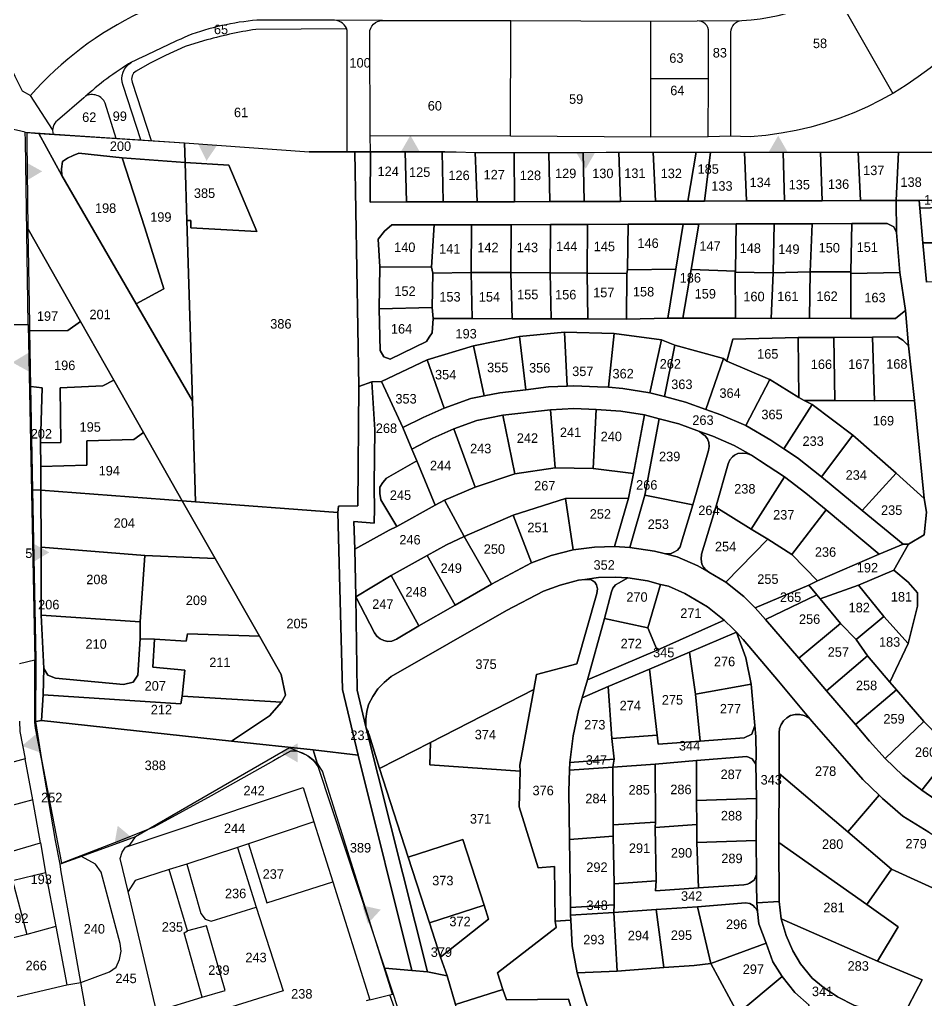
# Model space of a CAD drawing. Extents: x -493 to 187849, y -1657 to 664362.
# Drawn here: x 187047 to 187523, y 663011 to 663526 of the extents above; entities that cross this region are included whole.
import ezdxf

# ---------------------------------------------------------------- set-up
doc = ezdxf.new("R2010")
doc.units = 0
doc.header["$MEASUREMENT"] = 0
doc.layers.get('0').update_dxf_attribs({"linetype": 'CONTINUOUS'})
for name, color, linetype in [('0DXF_GUSH', 3, 'CONTINUOUS'), ('0G_GV_LIN', 10, 'CONTINUOUS'), ('1DXF_GUSH', 3, 'CONTINUOUS'), ('BOUNDARY', 1, 'CONTINUOUS'), ('GUSHIM', 10, 'CONTINUOUS'), ('HELKA', 3, 'CONTINUOUS')]:
    doc.layers.add(name, color=color, linetype=linetype)
doc.styles.get("Standard").update_dxf_attribs({"font": 'dimheb.shx'})

# ---------------------------------------------------------------- blocks, each defined once
blk = doc.blocks.new('TVC_FENCE')
blk.add_solid([(-0.5, 0), (0.5, 0), (0, 0.866)])

msp = doc.modelspace()

# ---------------------------------------------------------------- linework, layer by layer
at = {"layer": '0DXF_GUSH'}
for points in [[(187051.52, 663366.06), (187050.13, 663462.44), (187049.86, 663467), (187041.5, 663468.88), (186994.98, 663546.13), (186985.88, 663633.81), (186985.09, 663649.06), (186972.34, 663772.38), (186959.28, 663900.25), (186956.23, 663924.5)], [(187043.89, 663366.13), (187051.52, 663366.06)], [(187051.52, 663366.06), (187055.08, 663190.06)], [(187055.08, 663190.06), (187047, 663188.06)], [(187068.22, 663082.88), (187065.91, 663095.38), (187058.7, 663137.38), (187055.36, 663154.31), (187055.05, 663157.38), (187055.08, 663190.06)], [(187047, 663158), (187047.19, 663152.5), (187049.97, 663138.13)], [(187241.34, 663014.44), (187242.66, 663014.69), (187205.97, 663131.69), (187203.72, 663135.31), (187197.5, 663140.19), (187188.7, 663143.94), (187107.8, 663097.25)], [(187049.97, 663138.13), (187003.39, 663125.56)], [(187053.88, 663116.75), (187049.97, 663138.13)], [(187102.55, 663091.81), (187195.75, 663123.19), (187201.36, 663105.19)], [(187053.88, 663116.75), (187008.5, 663104.38)], [(187057.98, 663094.06), (187053.88, 663116.75)], [(187008.5, 663104.38), (187014.56, 663081.44), (187057.98, 663094.06)], [(187201.36, 663105.19), (187167.08, 663093.56)], [(187201.36, 663105.19), (187211.34, 663073.75)], [(187057.98, 663094.06), (187060.67, 663078.63)], [(187107.8, 663097.25), (187079.5, 663086.94)], [(187102.55, 663091.81), (187105.06, 663093.19), (187107.8, 663097.25)], [(187103.91, 663068.56), (187099.8, 663085.88), (187100.75, 663089.31), (187102.55, 663091.81)], [(187161.38, 663091.75), (187134.8, 663083)], [(187167.08, 663093.56), (187161.38, 663091.75)], [(187161.38, 663091.75), (187171.14, 663060.44)], [(187167.08, 663093.56), (187176.69, 663062.63), (187211.34, 663073.75)], [(187079.5, 663086.94), (187068.22, 663082.88)], [(187079.2, 663020.94), (187094.23, 663026.5), (187097.73, 663028.88), (187099.42, 663033), (187100.22, 663037.25), (187099.78, 663041.25), (187089.89, 663078.81), (187086.92, 663082.94), (187079.5, 663086.94)], [(187043.25, 663074.31), (187060.67, 663078.63)], [(187060.67, 663078.63), (187066.06, 663050.19)], [(187079.2, 663020.94), (187073.89, 663050.5), (187068.77, 663078.94), (187068.22, 663082.88)], [(187125.53, 663080.06), (187107.63, 663074.31), (187103.91, 663068.56)], [(187134.8, 663083), (187125.53, 663080.06)], [(187135.13, 663047.88), (187125.53, 663080.06)], [(187134.8, 663083), (187142.11, 663057), (187144.33, 663054.06), (187147.5, 663053), (187171.14, 663060.44)], [(187043.25, 663074.31), (187050.88, 663046)], [(187211.34, 663073.75), (187230.8, 663011.69)], [(187118.78, 663005.75), (187103.91, 663068.56)], [(187171.14, 663060.44), (187185.25, 663016.44), (187142.16, 663003), (187146.89, 662984.81)], [(187066.06, 663050.19), (187050.88, 663046)], [(187066.06, 663050.19), (187071.8, 663019.69)], [(187142.83, 663013.19), (187133.27, 663047), (187135.13, 663047.88)], [(187142.83, 663013.19), (187154.78, 663016.69), (187145.03, 663050.63), (187135.13, 663047.88)], [(187050.88, 663046), (187038.3, 663042.81)], [(187045.77, 663013.44), (187071.8, 663019.69)], [(187071.8, 663019.69), (187079.2, 663020.94)], [(187081.61, 663007.19), (187079.2, 663020.94)], [(187118.78, 663005.75), (187142.83, 663013.19)], [(187230.8, 663011.69), (187228.86, 663011.25)], [(187230.8, 663011.69), (187241.34, 663014.44)], [(187252.02, 662984.19), (187241.34, 663014.44)]]:
    msp.add_lwpolyline(points, dxfattribs=at)
at = {"layer": '0DXF_GUSH', "linetype": 'CONTINUOUS'}
for points, elevation in [([(187057.13, 663466.33), (187069.23, 663444.25), (187108.25, 663376.86), (187137.66, 663326.12), (187139.3, 663273.08), (187132.38, 663273.59), (187112.09, 663309.47), (187096.48, 663336.94), (187079, 663367.69), (187051.58, 663416.16), (187051.03, 663462.42), (187050.99, 663466.76), (187057.13, 663466.33)], 201), ([(187057.13, 663466.33), (187133.5, 663461.5), (187133.86, 663451.03), (187100.88, 663453.52), (187078.16, 663455.92), (187075.08, 663454.86), (187072.17, 663453.39), (187069.5, 663451.55), (187069.08, 663447.81), (187069.23, 663444.25), (187057.13, 663466.33)], 200), ([(187139.3, 663273.08), (187137.66, 663326.12), (187134.78, 663420.59), (187136.77, 663420.62), (187136.83, 663416.89), (187171.48, 663414.92), (187156.75, 663449.62), (187133.86, 663451.03), (187133.5, 663461.5), (187198.91, 663456.62), (187222.94, 663456.64), (187225.02, 663333.58), (187224.42, 663270.88), (187214.34, 663270.84), (187214.02, 663267.53), (187139.3, 663273.08)], 386), ([(187100.88, 663453.52), (187112.78, 663416.89), (187122.75, 663384.73), (187108.25, 663376.86), (187069.23, 663444.25), (187069.08, 663447.81), (187069.5, 663451.55), (187072.17, 663453.39), (187075.08, 663454.86), (187078.16, 663455.92), (187100.88, 663453.52)], 198), ([(187416.33, 663348.2), (187390.77, 663355.31), (187383.72, 663358.12), (187358.97, 663361.44), (187332.92, 663362.14), (187309.34, 663359.84), (187285.09, 663354.98), (187260.89, 663347.52), (187236.89, 663336.11), (187231.89, 663335.94), (187225.02, 663333.58), (187222.94, 663456.64), (187231.18, 663457.06), (187230.94, 663430.31), (187249.94, 663430.38), (187269.3, 663430.44), (187287.12, 663430.48), (187306.62, 663430.55), (187325.25, 663430.61), (187343.19, 663430.67), (187362.31, 663430.72), (187380.69, 663430.78), (187397.56, 663430.84), (187406.3, 663430.86), (187428.41, 663430.94), (187448.34, 663431), (187468.14, 663431.06), (187488.2, 663431.12), (187506.89, 663431.17), (187507.11, 663414.34), (187505.61, 663417.38), (187502.22, 663419.06), (187483.66, 663419.02), (187462.91, 663418.95), (187442.84, 663418.89), (187422.98, 663418.84), (187403.42, 663418.78), (187395.14, 663418.75), (187366.3, 663418.67), (187345, 663418.61), (187325.5, 663418.55), (187305, 663418.48), (187284.12, 663418.42), (187264.5, 663418.38), (187242.33, 663418.31), (187238.52, 663415.06), (187235.22, 663410.89), (187235.94, 663396.31), (187235.73, 663374.28), (187236.12, 663352.39), (187238.05, 663349.19), (187241.42, 663347.98), (187260.47, 663357.12), (187261.81, 663359.39), (187263.52, 663361.8), (187264.02, 663369.23), (187284.39, 663369.3), (187305.45, 663369.05), (187325.95, 663369.11), (187345.06, 663369.02), (187365.38, 663368.89), (187387.11, 663369.36), (187394.97, 663369.41), (187422.69, 663369.45), (187441.38, 663369.3), (187461.48, 663369.48), (187483.11, 663369.19), (187506.59, 663369.23), (187509.42, 663371.52), (187511.8, 663373.39), (187513.39, 663354.84), (187510.39, 663357.94), (187507.61, 663359.64), (187494.42, 663359.44), (187474.17, 663359.33), (187455.42, 663359.22), (187421.17, 663358.45), (187417.98, 663346.92), (187416.33, 663348.2)], 193), ([(187231.18, 663457.06), (187249.22, 663456.67), (187249.94, 663430.38), (187230.94, 663430.31), (187231.18, 663457.06)], 124), ([(187249.22, 663456.67), (187268.72, 663456.69), (187269.3, 663430.44), (187249.94, 663430.38), (187249.22, 663456.67)], 125), ([(187268.72, 663456.69), (187270.2, 663456.69), (187276.03, 663456.7), (187286.05, 663456.38), (187287.12, 663430.48), (187269.3, 663430.44), (187268.72, 663456.69)], 126), ([(187306.41, 663456.39), (187306.62, 663430.55), (187287.12, 663430.48), (187286.05, 663456.38), (187306.41, 663456.39)], 127), ([(187306.41, 663456.39), (187324.59, 663456.41), (187325.25, 663430.61), (187306.62, 663430.55), (187306.41, 663456.39)], 128), ([(187324.59, 663456.41), (187342.66, 663456.42), (187343.19, 663430.67), (187325.25, 663430.61), (187324.59, 663456.41)], 129), ([(187342.66, 663456.42), (187354.73, 663456.44), (187361.41, 663456.44), (187362.31, 663430.72), (187343.19, 663430.67), (187342.66, 663456.42)], 130), ([(187372.69, 663456.45), (187375.42, 663456.45), (187379.41, 663456.47), (187380.69, 663430.78), (187362.31, 663430.72), (187361.41, 663456.44), (187372.69, 663456.45)], 131), ([(187379.41, 663456.47), (187401.94, 663456.48), (187397.56, 663430.84), (187380.69, 663430.78), (187379.41, 663456.47)], 132), ([(187401.94, 663456.48), (187409.44, 663456.48), (187406.3, 663430.86), (187397.56, 663430.84), (187401.94, 663456.48)], 185), ([(187409.44, 663456.48), (187427.38, 663456.5), (187428.41, 663430.94), (187406.3, 663430.86), (187409.44, 663456.48)], 133), ([(187427.38, 663456.5), (187447.69, 663456.53), (187448.34, 663431), (187428.41, 663430.94), (187427.38, 663456.5)], 134), ([(187447.69, 663456.53), (187467.19, 663456.55), (187468.14, 663431.06), (187448.34, 663431), (187447.69, 663456.53)], 135), ([(187467.19, 663456.55), (187487, 663456.56), (187488.2, 663431.12), (187468.14, 663431.06), (187467.19, 663456.55)], 136), ([(187487, 663456.56), (187508.11, 663456.58), (187506.89, 663431.17), (187488.2, 663431.12), (187487, 663456.56)], 137), ([(187526.94, 663431.25), (187518.92, 663431.19), (187506.89, 663431.17), (187508.11, 663456.58), (187526.5, 663456.59), (187526.94, 663431.25)], 138), ([(187133.86, 663451.03), (187134.78, 663420.59), (187137.66, 663326.12), (187108.25, 663376.86), (187122.75, 663384.73), (187112.78, 663416.89), (187100.88, 663453.52), (187133.86, 663451.03)], 199), ([(187133.86, 663451.03), (187156.75, 663449.62), (187171.48, 663414.92), (187136.83, 663416.89), (187136.77, 663420.62), (187134.78, 663420.59), (187133.86, 663451.03)], 385), ([(187518.92, 663431.19), (187526.94, 663431.25), (187547.12, 663431.31), (187547.42, 663428), (187519.28, 663427.16), (187518.92, 663431.19)], 187), ([(187519.28, 663427.16), (187547.42, 663428), (187546.91, 663408.97), (187520.91, 663409.02), (187519.28, 663427.16)], 170), ([(187264.5, 663418.38), (187263.17, 663396.17), (187235.94, 663396.31), (187235.22, 663410.89), (187238.52, 663415.06), (187242.33, 663418.31), (187264.5, 663418.38)], 140), ([(187264.5, 663418.38), (187284.12, 663418.42), (187283.88, 663393.36), (187263.84, 663393.06), (187263.17, 663396.17), (187264.5, 663418.38)], 141), ([(187284.12, 663418.42), (187305, 663418.48), (187304.77, 663393.33), (187283.88, 663393.36), (187284.12, 663418.42)], 142), ([(187305, 663418.48), (187325.5, 663418.55), (187325.45, 663393.25), (187304.77, 663393.33), (187305, 663418.48)], 143), ([(187325.5, 663418.55), (187345, 663418.61), (187344.77, 663393.11), (187325.45, 663393.25), (187325.5, 663418.55)], 144), ([(187345, 663418.61), (187366.3, 663418.67), (187365.92, 663394.73), (187365.56, 663392.8), (187344.77, 663393.11), (187345, 663418.61)], 145), ([(187366.3, 663418.67), (187395.14, 663418.75), (187391.39, 663395.17), (187365.92, 663394.73), (187366.3, 663418.67)], 146), ([(187395.14, 663418.75), (187403.42, 663418.78), (187399.3, 663394.92), (187394.97, 663369.41), (187387.11, 663369.36), (187391.39, 663395.17), (187395.14, 663418.75)], 186), ([(187422.53, 663394.11), (187399.3, 663394.92), (187403.42, 663418.78), (187422.98, 663418.84), (187422.53, 663394.11)], 147), ([(187422.52, 663393.52), (187422.53, 663394.11), (187422.98, 663418.84), (187442.84, 663418.89), (187442.34, 663393.23), (187422.52, 663393.52)], 148), ([(187442.84, 663418.89), (187462.91, 663418.95), (187461.8, 663393.81), (187442.34, 663393.23), (187442.84, 663418.89)], 149), ([(187483.19, 663393.66), (187461.8, 663393.81), (187462.91, 663418.95), (187483.66, 663419.02), (187483.19, 663393.66)], 150), ([(187483.17, 663392.78), (187483.19, 663393.66), (187483.66, 663419.02), (187502.22, 663419.06), (187505.61, 663417.38), (187507.11, 663414.34), (187508.84, 663393.34), (187483.17, 663392.78)], 151), ([(187051.58, 663416.16), (187079, 663367.69), (187072.25, 663362.88), (187052.36, 663362.83), (187052.3, 663366.3), (187051.58, 663416.16)], 197), ([(187520.91, 663409.02), (187546.91, 663408.97), (187546.86, 663388.44), (187522.77, 663388.23), (187520.91, 663409.02)], 171), ([(187235.94, 663396.31), (187263.17, 663396.17), (187263.84, 663393.06), (187263.44, 663374.95), (187235.73, 663374.28), (187235.94, 663396.31)], 152), ([(187263.84, 663393.06), (187283.88, 663393.36), (187284.39, 663369.3), (187264.02, 663369.23), (187263.44, 663374.95), (187263.84, 663393.06)], 153), ([(187283.88, 663393.36), (187304.77, 663393.33), (187305.45, 663369.05), (187284.39, 663369.3), (187283.88, 663393.36)], 154), ([(187304.77, 663393.33), (187325.45, 663393.25), (187325.95, 663369.11), (187305.45, 663369.05), (187304.77, 663393.33)], 155), ([(187325.45, 663393.25), (187344.77, 663393.11), (187345.06, 663369.02), (187325.95, 663369.11), (187325.45, 663393.25)], 156), ([(187344.77, 663393.11), (187365.56, 663392.8), (187365.38, 663368.89), (187345.06, 663369.02), (187344.77, 663393.11)], 157), ([(187365.38, 663368.89), (187365.56, 663392.8), (187365.92, 663394.73), (187391.39, 663395.17), (187387.11, 663369.36), (187365.38, 663368.89)], 158), ([(187399.3, 663394.92), (187422.53, 663394.11), (187422.52, 663393.52), (187422.69, 663369.45), (187394.97, 663369.41), (187399.3, 663394.92)], 159), ([(187422.52, 663393.52), (187442.34, 663393.23), (187441.38, 663369.3), (187422.69, 663369.45), (187422.52, 663393.52)], 160), ([(187442.34, 663393.23), (187461.8, 663393.81), (187461.48, 663369.48), (187441.38, 663369.3), (187442.34, 663393.23)], 161), ([(187483.19, 663393.66), (187483.17, 663392.78), (187483.11, 663369.19), (187461.48, 663369.48), (187461.8, 663393.81), (187483.19, 663393.66)], 162), ([(187483.17, 663392.78), (187508.84, 663393.34), (187511.8, 663373.39), (187509.42, 663371.52), (187506.59, 663369.23), (187483.11, 663369.19), (187483.17, 663392.78)], 163), ([(187235.73, 663374.28), (187263.44, 663374.95), (187264.02, 663369.23), (187263.52, 663361.8), (187261.81, 663359.39), (187260.47, 663357.12), (187241.42, 663347.98), (187238.05, 663349.19), (187236.12, 663352.39), (187235.73, 663374.28)], 164), ([(187079, 663367.69), (187096.48, 663336.94), (187090.77, 663333.84), (187068.36, 663332.88), (187068.67, 663304.19), (187058.03, 663303.95), (187058.77, 663332.86), (187052.94, 663333.64), (187052.36, 663362.83), (187072.25, 663362.88), (187079, 663367.69)], 196), ([(187309.34, 663359.84), (187332.92, 663362.14), (187334.23, 663333.73), (187324.42, 663333.33), (187312.59, 663331.81), (187309.34, 663359.84)], 356), ([(187332.92, 663362.14), (187358.97, 663361.44), (187356.03, 663333.14), (187350.22, 663333.39), (187337.81, 663333.95), (187334.23, 663333.73), (187332.92, 663362.14)], 357), ([(187285.09, 663354.98), (187309.34, 663359.84), (187312.59, 663331.81), (187298.91, 663330.3), (187290.81, 663328.64), (187285.09, 663354.98)], 355), ([(187358.97, 663361.44), (187383.72, 663358.12), (187377.75, 663330.2), (187363.56, 663332.52), (187356.03, 663333.14), (187358.97, 663361.44)], 362), ([(187383.72, 663358.12), (187390.77, 663355.31), (187385.42, 663328.33), (187377.75, 663330.2), (187383.72, 663358.12)], 262), ([(187440.56, 663337.28), (187417.98, 663346.92), (187421.17, 663358.45), (187455.42, 663359.22), (187455.91, 663327.78), (187440.56, 663337.28)], 165), ([(187455.42, 663359.22), (187474.17, 663359.33), (187474.75, 663326.2), (187458.67, 663326.2), (187455.91, 663327.78), (187455.42, 663359.22)], 166), ([(187474.17, 663359.33), (187494.42, 663359.44), (187495.55, 663326.08), (187474.75, 663326.2), (187474.17, 663359.33)], 167), ([(187494.42, 663359.44), (187507.61, 663359.64), (187510.39, 663357.94), (187513.39, 663354.84), (187516.61, 663326.31), (187495.55, 663326.08), (187494.42, 663359.44)], 168), ([(187260.89, 663347.52), (187285.09, 663354.98), (187290.81, 663328.64), (187283.83, 663327.25), (187269.75, 663322.2), (187260.89, 663347.52)], 354), ([(187390.77, 663355.31), (187416.33, 663348.2), (187407.11, 663321.52), (187396.36, 663325.33), (187385.42, 663328.33), (187390.77, 663355.31)], 363), ([(187236.89, 663336.11), (187260.89, 663347.52), (187269.75, 663322.2), (187258.81, 663317.34), (187248.12, 663312.05), (187236.89, 663336.11)], 353), ([(187416.33, 663348.2), (187417.98, 663346.92), (187440.56, 663337.28), (187428.06, 663313.05), (187414.94, 663318.66), (187407.11, 663321.52), (187416.33, 663348.2)], 364), ([(187096.48, 663336.94), (187112.09, 663309.47), (187106.89, 663305.77), (187082.36, 663305.14), (187082.31, 663292.3), (187058.09, 663291.61), (187058.03, 663303.95), (187068.67, 663304.19), (187068.36, 663332.88), (187090.77, 663333.84), (187096.48, 663336.94)], 195), ([(187233.41, 663310.8), (187232.98, 663282.06), (187233.2, 663267.81), (187232.98, 663263.81), (187233.06, 663261.83), (187222.34, 663262.67), (187222.92, 663248.22), (187223.38, 663223.22), (187224.05, 663174.22), (187228.72, 663155), (187260.97, 663026.52), (187252.86, 663027.14), (187224.58, 663140.19), (187216.45, 663174.56), (187214.02, 663267.53), (187214.34, 663270.84), (187224.42, 663270.88), (187225.02, 663333.58), (187231.89, 663335.94), (187233.41, 663310.8)], 231), ([(187232.98, 663282.06), (187233.41, 663310.8), (187231.89, 663335.94), (187236.89, 663336.11), (187248.12, 663312.05), (187252.84, 663300.73), (187255.5, 663294.5), (187239.53, 663285.53), (187237.62, 663283.27), (187235.94, 663280.83), (187236.02, 663277.47), (187236.53, 663274.16), (187244.86, 663260.17), (187240.97, 663258.12), (187222.92, 663248.22), (187222.34, 663262.67), (187233.06, 663261.83), (187232.98, 663263.81), (187233.2, 663267.81), (187232.98, 663282.06)], 268), ([(187440.56, 663337.28), (187455.91, 663327.78), (187458.67, 663326.2), (187462.81, 663324.17), (187447.91, 663300.94), (187441.11, 663305.48), (187428.06, 663313.05), (187440.56, 663337.28)], 365), ([(187052.94, 663333.64), (187058.77, 663332.86), (187058.03, 663303.95), (187058.09, 663291.61), (187058.14, 663279.09), (187054, 663279.41), (187052.94, 663333.64)], 202), ([(187248.12, 663312.05), (187258.81, 663317.34), (187269.75, 663322.2), (187283.83, 663327.25), (187290.81, 663328.64), (187298.91, 663330.3), (187312.59, 663331.81), (187324.42, 663333.33), (187334.23, 663333.73), (187337.81, 663333.95), (187350.22, 663333.39), (187356.03, 663333.14), (187363.56, 663332.52), (187377.75, 663330.2), (187385.42, 663328.33), (187396.36, 663325.33), (187407.11, 663321.52), (187414.94, 663318.66), (187428.06, 663313.05), (187441.11, 663305.48), (187447.91, 663300.94), (187455.19, 663296.19), (187467.72, 663286.2), (187489.03, 663268.59), (187510.52, 663250.84), (187498.05, 663245.67), (187470.17, 663268.88), (187459.48, 663277.55), (187448.3, 663286.22), (187435.17, 663294.77), (187430.97, 663297.56), (187421.84, 663302.62), (187410.75, 663307.48), (187403.73, 663309.94), (187392.92, 663313.92), (187382.61, 663316.55), (187374.91, 663318.67), (187362.38, 663320.55), (187349.53, 663321.58), (187337.88, 663322.05), (187325.47, 663321.39), (187300.62, 663318.58), (187286.88, 663315.7), (187274.83, 663311.44), (187263.73, 663306.5), (187252.84, 663300.73), (187248.12, 663312.05)], 263), ([(187484.25, 663308.02), (187462.81, 663324.17), (187458.67, 663326.2), (187474.75, 663326.2), (187495.55, 663326.08), (187516.61, 663326.31), (187521.56, 663274.89), (187506.84, 663288.03), (187484.25, 663308.02)], 169), ([(187300.62, 663318.58), (187325.47, 663321.39), (187327.97, 663290.88), (187306.89, 663287.83), (187300.62, 663318.58)], 242), ([(187325.47, 663321.39), (187337.88, 663322.05), (187349.53, 663321.58), (187348.02, 663290.62), (187327.97, 663290.88), (187325.47, 663321.39)], 241), ([(187349.53, 663321.58), (187362.38, 663320.55), (187374.91, 663318.67), (187369.05, 663287.88), (187348.02, 663290.62), (187349.53, 663321.58)], 240), ([(187462.81, 663324.17), (187484.25, 663308.02), (187467.72, 663286.2), (187455.19, 663296.19), (187447.91, 663300.94), (187462.81, 663324.17)], 233), ([(187274.83, 663311.44), (187286.88, 663315.7), (187300.62, 663318.58), (187306.89, 663287.83), (187285.97, 663280.73), (187274.83, 663311.44)], 243), ([(187382.61, 663316.55), (187375.06, 663276.59), (187367.16, 663249.09), (187359.05, 663249.69), (187366.52, 663274.94), (187369.05, 663287.88), (187374.91, 663318.67), (187382.61, 663316.55)], 266), ([(187382.61, 663316.55), (187392.92, 663313.92), (187403.73, 663309.94), (187405.66, 663308.47), (187406.75, 663307.61), (187407.91, 663306.19), (187408.66, 663304.2), (187408.84, 663302.06), (187408.44, 663299.95), (187400.16, 663271.5), (187375.06, 663276.59), (187382.61, 663316.55)], 239), ([(187252.84, 663300.73), (187263.73, 663306.5), (187274.83, 663311.44), (187285.97, 663280.73), (187269.92, 663273.88), (187265.02, 663271.38), (187255.5, 663294.5), (187252.84, 663300.73)], 244), ([(187112.09, 663309.47), (187132.38, 663273.59), (187058.14, 663279.09), (187058.09, 663291.61), (187082.31, 663292.3), (187082.36, 663305.14), (187106.89, 663305.77), (187112.09, 663309.47)], 194), ([(187407.91, 663306.19), (187406.75, 663307.61), (187405.66, 663308.47), (187403.73, 663309.94), (187410.75, 663307.48), (187421.84, 663302.62), (187430.97, 663297.56), (187428.62, 663298.36), (187426.2, 663298.64), (187423.77, 663298.42), (187422.08, 663297.53), (187421.09, 663296.75), (187419.67, 663295.03), (187418.78, 663292.97), (187412.22, 663270.22), (187404.75, 663245.62), (187404.53, 663243), (187404.98, 663240.36), (187405.81, 663238.7), (187407.03, 663237.3), (187408.55, 663236.17), (187402.84, 663239.55), (187392, 663244.28), (187385.27, 663245.92), (187387.08, 663245.7), (187388.78, 663246.02), (187390.34, 663246.72), (187392.17, 663247.78), (187393.5, 663249.38), (187394.19, 663251.33), (187400.16, 663271.5), (187408.44, 663299.95), (187408.84, 663302.06), (187408.66, 663304.2), (187407.91, 663306.19)], 264), ([(187484.25, 663308.02), (187506.84, 663288.03), (187489.03, 663268.59), (187467.72, 663286.2), (187484.25, 663308.02)], 234), ([(187448.3, 663286.22), (187430.88, 663258.77), (187412.22, 663270.22), (187418.78, 663292.97), (187419.67, 663295.03), (187421.09, 663296.75), (187422.08, 663297.53), (187423.77, 663298.42), (187426.2, 663298.64), (187428.62, 663298.36), (187430.97, 663297.56), (187435.17, 663294.77), (187448.3, 663286.22)], 238), ([(187255.5, 663294.5), (187265.02, 663271.38), (187244.86, 663260.17), (187236.53, 663274.16), (187236.02, 663277.47), (187235.94, 663280.83), (187237.62, 663283.27), (187239.53, 663285.53), (187255.5, 663294.5)], 245), ([(187269.92, 663273.88), (187285.97, 663280.73), (187306.89, 663287.83), (187327.97, 663290.88), (187348.02, 663290.62), (187369.05, 663287.88), (187366.52, 663274.94), (187333.34, 663274.8), (187305.94, 663265.98), (187280.25, 663254.95), (187269.92, 663273.88)], 267), ([(187448.3, 663286.22), (187459.48, 663277.55), (187470.17, 663268.88), (187452.12, 663245.45), (187439.61, 663253.41), (187430.88, 663258.77), (187448.3, 663286.22)], 237), ([(187521.56, 663274.89), (187522.75, 663267.67), (187521.58, 663255.73), (187513.39, 663250.81), (187510.52, 663250.84), (187489.03, 663268.59), (187506.84, 663288.03), (187521.56, 663274.89)], 235), ([(187055.73, 663190.3), (187054, 663279.41), (187058.14, 663279.09), (187058.25, 663249.25), (187058.38, 663213.58), (187059.73, 663185.66), (187059.39, 663171.86), (187058.59, 663158.38), (187055.56, 663157.77), (187055.73, 663190.3)], 206), ([(187058.14, 663279.09), (187132.38, 663273.59), (187149.7, 663243.3), (187112.77, 663244.91), (187058.25, 663249.25), (187058.14, 663279.09)], 204), ([(187305.94, 663265.98), (187333.34, 663274.8), (187337.38, 663247.92), (187325.97, 663244.94), (187315.62, 663241.08), (187305.94, 663265.98)], 251), ([(187333.34, 663274.8), (187366.52, 663274.94), (187359.05, 663249.69), (187348.67, 663249.3), (187337.38, 663247.92), (187333.34, 663274.8)], 252), ([(187375.06, 663276.59), (187400.16, 663271.5), (187394.19, 663251.33), (187393.5, 663249.38), (187392.17, 663247.78), (187390.34, 663246.72), (187388.78, 663246.02), (187387.08, 663245.7), (187385.27, 663245.92), (187380.03, 663247.16), (187367.16, 663249.09), (187375.06, 663276.59)], 253), ([(187132.38, 663273.59), (187139.3, 663273.08), (187214.02, 663267.53), (187216.45, 663174.56), (187224.58, 663140.19), (187201.12, 663142.88), (187158.19, 663147.53), (187178.17, 663160.75), (187184.47, 663167.91), (187186.47, 663171.61), (187184.31, 663182.41), (187172.88, 663202.53), (187149.7, 663243.3), (187132.38, 663273.59)], 205), ([(187222.92, 663248.22), (187240.97, 663258.12), (187244.86, 663260.17), (187265.02, 663271.38), (187269.92, 663273.88), (187280.25, 663254.95), (187270.92, 663250.58), (187260.84, 663244.88), (187251.47, 663239.58), (187241.98, 663234.44), (187223.38, 663223.22), (187222.92, 663248.22)], 246), ([(187412.22, 663270.22), (187430.88, 663258.77), (187439.61, 663253.41), (187417.61, 663230.84), (187408.55, 663236.17), (187407.03, 663237.3), (187405.81, 663238.7), (187404.98, 663240.36), (187404.53, 663243), (187404.75, 663245.62), (187412.22, 663270.22)], 254), ([(187470.17, 663268.88), (187498.05, 663245.67), (187465.61, 663231.61), (187452.12, 663245.45), (187470.17, 663268.88)], 236), ([(187280.25, 663254.95), (187305.94, 663265.98), (187315.62, 663241.08), (187294.66, 663229.86), (187280.25, 663254.95)], 250), ([(187260.84, 663244.88), (187270.92, 663250.58), (187280.25, 663254.95), (187294.66, 663229.86), (187275.45, 663218.91), (187260.84, 663244.88)], 249), ([(187058.25, 663249.25), (187112.77, 663244.91), (187110.25, 663210.12), (187058.38, 663213.58), (187058.25, 663249.25)], 208), ([(187439.61, 663253.41), (187452.12, 663245.45), (187465.61, 663231.61), (187461.03, 663229.39), (187433, 663217.47), (187427.02, 663223.33), (187417.61, 663230.84), (187439.61, 663253.41)], 255), ([(187467.11, 663222.12), (187465.36, 663224.25), (187461.03, 663229.39), (187465.61, 663231.61), (187498.05, 663245.67), (187510.52, 663250.84), (187513.39, 663250.81), (187505.66, 663237.22), (187487.2, 663229.33), (187467.11, 663222.12)], 192), ([(187112.77, 663244.91), (187149.7, 663243.3), (187172.88, 663202.53), (187135.02, 663203.77), (187134.45, 663200.02), (187117.86, 663201.03), (187110.27, 663201.2), (187110.25, 663210.12), (187112.77, 663244.91)], 209), ([(187241.98, 663234.44), (187251.47, 663239.58), (187260.84, 663244.88), (187275.45, 663218.91), (187256.42, 663207.94), (187241.98, 663234.44)], 248), ([(187223.38, 663223.22), (187241.98, 663234.44), (187256.42, 663207.94), (187244.8, 663200.97), (187242.3, 663199.95), (187240.14, 663199.8), (187238.03, 663200.25), (187236.11, 663201.19), (187234.47, 663202.55), (187233.17, 663204.27), (187223.38, 663223.22)], 247), ([(187343.64, 663232.3), (187350.81, 663233.33), (187359.56, 663233.45), (187366.17, 663233.17), (187361.62, 663230.64), (187359.72, 663229.53), (187358.3, 663227.84), (187357.5, 663225.78), (187353.91, 663211.83), (187344.88, 663179.66), (187342.19, 663170.19), (187340.19, 663163.52), (187337.44, 663150.23), (187335.61, 663136.28), (187335.45, 663132.22), (187335.17, 663121.31), (187335.52, 663095.91), (187336.09, 663060.19), (187336.08, 663056.11), (187336.25, 663053.5), (187328.03, 663053.09), (187327.66, 663081.73), (187319.11, 663080.98), (187309.16, 663112.97), (187309.55, 663131.8), (187309.42, 663134.86), (187316.81, 663174.62), (187318.19, 663182.42), (187339.34, 663188.02), (187349.89, 663224.92), (187350.25, 663227.48), (187349.7, 663229.59), (187348.78, 663230.91), (187346.73, 663232.23), (187343.64, 663232.3)], 376), ([(187383.19, 663229.7), (187376.53, 663206.98), (187353.91, 663211.83), (187357.5, 663225.78), (187358.3, 663227.84), (187359.72, 663229.53), (187361.62, 663230.64), (187366.17, 663233.17), (187376.52, 663231.64), (187383.19, 663229.7)], 270), ([(187505.66, 663237.22), (187513.22, 663230.97), (187518.17, 663225.31), (187518.03, 663218.31), (187513.28, 663198.72), (187500.42, 663212.81), (187487.2, 663229.33), (187505.66, 663237.22)], 181), ([(187235.89, 663133.14), (187230.39, 663150.78), (187228.72, 663155), (187228.58, 663159.16), (187229.12, 663163), (187230.14, 663166.75), (187232.28, 663170.97), (187234.98, 663174.86), (187238.2, 663178.33), (187241.88, 663181.33), (187302.38, 663216.08), (187321.84, 663226.17), (187330.7, 663229.3), (187340.3, 663232.03), (187343.64, 663232.3), (187346.73, 663232.23), (187348.78, 663230.91), (187349.7, 663229.59), (187350.25, 663227.48), (187349.89, 663224.92), (187339.34, 663188.02), (187318.19, 663182.42), (187316.81, 663174.62), (187262.55, 663146.81), (187235.89, 663133.14)], 375), ([(187383.19, 663229.7), (187387.5, 663228.77), (187396.03, 663224.95), (187408, 663217.91), (187416.62, 663211.05), (187381.58, 663195.3), (187376.53, 663206.98), (187383.19, 663229.7)], 271), ([(187461.03, 663229.39), (187465.36, 663224.25), (187438.39, 663211.3), (187433, 663217.47), (187461.03, 663229.39)], 265), ([(187485.84, 663200.75), (187477.69, 663209.22), (187467.11, 663222.12), (187487.2, 663229.33), (187500.42, 663212.81), (187485.84, 663200.75)], 182), ([(187465.36, 663224.25), (187467.11, 663222.12), (187477.69, 663209.22), (187455.83, 663191.05), (187438.39, 663211.3), (187465.36, 663224.25)], 256), ([(187058.38, 663213.58), (187110.25, 663210.12), (187110.27, 663201.2), (187109.06, 663182.16), (187106.62, 663178.38), (187101.53, 663177.17), (187065.84, 663180.5), (187061.84, 663182.19), (187059.73, 663185.66), (187058.38, 663213.58)], 210), ([(187503.59, 663178.52), (187491.95, 663192.31), (187485.84, 663200.75), (187500.42, 663212.81), (187513.28, 663198.72), (187503.59, 663178.52)], 183), ([(187344.88, 663179.66), (187381.58, 663195.3), (187416.62, 663211.05), (187421.33, 663206.5), (187423.05, 663204.66), (187398.5, 663194.14), (187377.42, 663185.33), (187355.84, 663176.17), (187342.19, 663170.19), (187344.88, 663179.66)], 345), ([(187353.91, 663211.83), (187376.53, 663206.98), (187381.58, 663195.3), (187344.88, 663179.66), (187353.91, 663211.83)], 272), ([(187477.69, 663209.22), (187485.84, 663200.75), (187491.95, 663192.31), (187470.44, 663173.97), (187455.83, 663191.05), (187477.69, 663209.22)], 257), ([(187117.86, 663201.03), (187134.45, 663200.02), (187135.02, 663203.77), (187172.88, 663202.53), (187184.31, 663182.41), (187186.47, 663171.61), (187184.47, 663167.91), (187132.28, 663171.03), (187133.69, 663184.78), (187116.97, 663186.27), (187117.86, 663201.03)], 211), ([(187398.5, 663194.14), (187423.05, 663204.66), (187428.11, 663191.28), (187430.91, 663177.44), (187401.61, 663172.19), (187398.5, 663194.14)], 276), ([(187423.05, 663204.66), (187426.56, 663200.83), (187445.12, 663178.94), (187462.7, 663157.97), (187460.89, 663159.73), (187458.72, 663160.92), (187456.33, 663161.53), (187453.86, 663161.53), (187451.47, 663160.92), (187449.5, 663159.77), (187447.84, 663158.17), (187446.58, 663156.25), (187445.78, 663154.09), (187445.48, 663151.81), (187445.47, 663130.44), (187445.31, 663094.28), (187445.55, 663063.42), (187433.72, 663062.7), (187433.58, 663072.59), (187433.62, 663077.56), (187433.5, 663095.34), (187433.55, 663117.41), (187433.36, 663135.44), (187433.44, 663139.73), (187433.33, 663149.7), (187432.73, 663155.62), (187430.91, 663177.44), (187428.11, 663191.28), (187423.05, 663204.66)], 343), ([(187117.86, 663201.03), (187116.97, 663186.27), (187133.69, 663184.78), (187132.28, 663171.03), (187131.59, 663167.03), (187059.39, 663171.86), (187059.73, 663185.66), (187061.84, 663182.19), (187065.84, 663180.5), (187101.53, 663177.17), (187106.62, 663178.38), (187109.06, 663182.16), (187110.27, 663201.2), (187117.86, 663201.03), (187117.86, 663201.03)], 207), ([(187377.42, 663185.33), (187398.5, 663194.14), (187401.61, 663172.19), (187404.02, 663147.41), (187382.08, 663145.86), (187381.55, 663150.69), (187377.42, 663185.33)], 275), ([(187491.95, 663192.31), (187503.59, 663178.52), (187507.16, 663174.48), (187485.58, 663156.22), (187470.44, 663173.97), (187491.95, 663192.31)], 258), ([(187355.84, 663176.17), (187377.42, 663185.33), (187381.55, 663150.69), (187357.77, 663148.92), (187355.84, 663176.17)], 274), ([(187401.61, 663172.19), (187430.91, 663177.44), (187432.73, 663155.62), (187431.2, 663151.14), (187427.09, 663149.2), (187404.02, 663147.41), (187401.61, 663172.19)], 277), ([(187059.39, 663171.86), (187131.59, 663167.03), (187132.28, 663171.03), (187184.47, 663167.91), (187178.17, 663160.75), (187158.19, 663147.53), (187058.59, 663158.38), (187059.39, 663171.86)], 212), ([(187262.55, 663146.81), (187316.81, 663174.62), (187309.42, 663134.86), (187309.55, 663131.8), (187262.17, 663135.12), (187262.55, 663146.81)], 374), ([(187342.19, 663170.19), (187355.84, 663176.17), (187357.77, 663148.92), (187358.91, 663137.95), (187335.61, 663136.28), (187337.44, 663150.23), (187340.19, 663163.52), (187342.19, 663170.19)], 273), ([(187507.16, 663174.48), (187521.48, 663157.83), (187501.05, 663138.36), (187492.92, 663147.5), (187485.58, 663156.22), (187507.16, 663174.48)], 259), ([(187445.48, 663151.81), (187445.78, 663154.09), (187446.58, 663156.25), (187447.84, 663158.17), (187449.5, 663159.77), (187451.47, 663160.92), (187453.86, 663161.53), (187456.33, 663161.53), (187458.72, 663160.92), (187460.89, 663159.73), (187462.7, 663157.97), (187480.95, 663136.91), (187489.48, 663127.3), (187498.02, 663119.16), (187481.52, 663099.91), (187445.47, 663130.44), (187445.48, 663151.81)], 278), ([(187055.56, 663157.77), (187058.59, 663158.38), (187158.19, 663147.53), (187201.12, 663142.88), (187203.67, 663134.11), (187201.36, 663137.39), (187198.41, 663139.69), (187195.61, 663141.12), (187192.38, 663142.19), (187189.19, 663142.16), (187186.08, 663140.47), (187183.17, 663138.84), (187180.23, 663137.19), (187147.56, 663118.8), (187117.5, 663102.33), (187096.88, 663094.22), (187069.11, 663083.42), (187058.61, 663137.92), (187055.56, 663157.77)], 388), ([(187530, 663149.12), (187532.86, 663145.77), (187536.75, 663142.53), (187520.34, 663121.8), (187510.48, 663129.53), (187501.05, 663138.36), (187521.48, 663157.83), (187530, 663149.12)], 260), ([(187260.97, 663026.52), (187228.72, 663155), (187230.39, 663150.78), (187235.89, 663133.14), (187250.91, 663086.62), (187262.05, 663052.09), (187267.8, 663034.09), (187271.36, 663024.3), (187260.97, 663026.52)], 379), ([(187357.77, 663148.92), (187381.55, 663150.69), (187382.08, 663145.86), (187404.02, 663147.41), (187427.09, 663149.2), (187431.2, 663151.14), (187432.73, 663155.62), (187433.33, 663149.7), (187433.44, 663139.73), (187433.36, 663135.44), (187431.36, 663138.28), (187428.64, 663139.44), (187402.08, 663137.25), (187380.38, 663135.48), (187358.34, 663133.81), (187358.91, 663137.95), (187357.77, 663148.92)], 344), ([(187235.89, 663133.14), (187262.55, 663146.81), (187262.17, 663135.12), (187309.55, 663131.8), (187309.16, 663112.97), (187319.11, 663080.98), (187327.66, 663081.73), (187328.03, 663053.09), (187328.44, 663049.7), (187297.67, 663025.84), (187300.53, 663017.23), (187275.72, 663009.31), (187271.36, 663024.3), (187267.8, 663034.09), (187293.09, 663054.06), (187290.73, 663061.42), (187279.47, 663095.84), (187250.91, 663086.62), (187235.89, 663133.14)], 371), ([(187201.12, 663142.88), (187224.58, 663140.19), (187252.86, 663027.14), (187238.55, 663028.39), (187203.67, 663134.11), (187201.12, 663142.88)], 389), ([(187536.75, 663142.53), (187539.98, 663140.48), (187544.03, 663138.66), (187548.45, 663137.53), (187548.19, 663103.34), (187532.8, 663113.19), (187520.34, 663121.8), (187536.75, 663142.53)], 261), ([(187335.61, 663136.28), (187358.91, 663137.95), (187358.34, 663133.81), (187335.45, 663132.22), (187335.61, 663136.28)], 347), ([(187358.34, 663133.81), (187380.38, 663135.48), (187380.7, 663104.91), (187358.38, 663103.55), (187358.34, 663133.81)], 285), ([(187380.38, 663135.48), (187402.08, 663137.25), (187402.16, 663116.39), (187402.39, 663103.7), (187380.55, 663102.22), (187380.7, 663104.91), (187380.38, 663135.48)], 286), ([(187402.08, 663137.25), (187428.64, 663139.44), (187431.36, 663138.28), (187433.36, 663135.44), (187433.55, 663117.41), (187402.16, 663116.39), (187402.08, 663137.25)], 287), ([(187335.45, 663132.22), (187358.34, 663133.81), (187358.38, 663103.55), (187358.47, 663097.69), (187335.52, 663095.91), (187335.17, 663121.31), (187335.45, 663132.22)], 284), ([(187445.47, 663130.44), (187481.52, 663099.91), (187504.53, 663080.25), (187491.58, 663061.78), (187445.31, 663094.28), (187445.47, 663130.44)], 280), ([(187402.16, 663116.39), (187433.55, 663117.41), (187433.5, 663095.34), (187402.27, 663094.3), (187402.39, 663103.7), (187402.16, 663116.39)], 288), ([(187498.02, 663119.16), (187499.77, 663117.38), (187510.47, 663108.16), (187524, 663099.67), (187540.83, 663089.31), (187548.53, 663086.06), (187535.91, 663065.94), (187504.53, 663080.25), (187481.52, 663099.91), (187498.02, 663119.16)], 279), ([(187358.38, 663103.55), (187380.7, 663104.91), (187380.55, 663102.22), (187381.02, 663074.27), (187358.98, 663072.66), (187358.47, 663097.69), (187358.38, 663103.55)], 291), ([(187380.55, 663102.22), (187402.39, 663103.7), (187402.27, 663094.3), (187403.25, 663070.61), (187380.7, 663069), (187381.02, 663074.27), (187380.55, 663102.22)], 290), ([(187250.91, 663086.62), (187279.47, 663095.84), (187290.73, 663061.42), (187262.05, 663052.09), (187250.91, 663086.62)], 373), ([(187335.52, 663095.91), (187358.47, 663097.69), (187358.98, 663072.66), (187358.94, 663061.64), (187336.09, 663060.19), (187335.52, 663095.91)], 292), ([(187402.27, 663094.3), (187433.5, 663095.34), (187433.62, 663077.56), (187432.47, 663074.5), (187430.02, 663072.89), (187428.94, 663072.38), (187426.94, 663072.06), (187403.25, 663070.61), (187402.27, 663094.3)], 289), ([(187445.31, 663094.28), (187491.58, 663061.78), (187508, 663049.98), (187497.14, 663032.11), (187446.59, 663054.25), (187445.55, 663063.42), (187445.31, 663094.28)], 281), ([(187548.28, 663062.12), (187548.84, 663037.88), (187548.67, 663017.16), (187548.23, 662991.44), (187519.84, 662999.19), (187509.95, 663001.98), (187520.52, 663022.19), (187497.14, 663032.11), (187508, 663049.98), (187491.58, 663061.78), (187504.53, 663080.25), (187535.91, 663065.94), (187548.28, 663062.12)], 282), ([(187426.94, 663072.06), (187428.94, 663072.38), (187430.02, 663072.89), (187432.47, 663074.5), (187433.62, 663077.56), (187433.58, 663072.59), (187433.72, 663062.7), (187434.11, 663058.06), (187433.39, 663059.53), (187432.81, 663060.23), (187431.81, 663061.17), (187430.09, 663062.28), (187427.88, 663062.59), (187402.64, 663060.5), (187380.98, 663059.08), (187358.78, 663057.52), (187358.94, 663061.64), (187358.98, 663072.66), (187381.02, 663074.27), (187380.7, 663069), (187403.25, 663070.61), (187426.94, 663072.06)], 342), ([(187262.05, 663052.09), (187290.73, 663061.42), (187293.09, 663054.06), (187267.8, 663034.09), (187262.05, 663052.09)], 372), ([(187336.09, 663060.19), (187358.94, 663061.64), (187358.78, 663057.52), (187336.08, 663056.11), (187336.09, 663060.19)], 348), ([(187358.78, 663057.52), (187380.98, 663059.08), (187385.08, 663028.69), (187360.56, 663026.72), (187358.78, 663057.52)], 294), ([(187380.98, 663059.08), (187402.64, 663060.5), (187409.66, 663030.77), (187400.89, 663029.69), (187385.08, 663028.69), (187380.98, 663059.08)], 295), ([(187402.64, 663060.5), (187427.88, 663062.59), (187430.09, 663062.28), (187431.81, 663061.17), (187432.81, 663060.23), (187433.39, 663059.53), (187434.11, 663058.06), (187434.81, 663051.7), (187438.62, 663041.48), (187409.66, 663030.77), (187402.64, 663060.5)], 296), ([(187336.25, 663053.5), (187336.89, 663040.08), (187339.62, 663025.92), (187343.94, 663010.88), (187352.56, 662986.86), (187353.81, 662982.2), (187386.27, 662890.2), (187391.59, 662874.62), (187384.17, 662872.02), (187376.48, 662893.89), (187337.09, 662892.89), (187334.67, 662900.14), (187332.25, 662907.64), (187363.81, 662929.62), (187336.17, 663008.06), (187335.02, 663012.05), (187302.48, 663011.7), (187300.53, 663017.23), (187297.67, 663025.84), (187328.44, 663049.7), (187328.03, 663053.09), (187336.25, 663053.5)], 377), ([(187336.08, 663056.11), (187358.78, 663057.52), (187360.56, 663026.72), (187339.62, 663025.92), (187336.89, 663040.08), (187336.25, 663053.5), (187336.08, 663056.11)], 293), ([(187446.59, 663054.25), (187497.14, 663032.11), (187520.52, 663022.19), (187509.95, 663001.98), (187485.03, 663008.86), (187476.17, 663013.34), (187468.58, 663018.41), (187462.78, 663023.2), (187456.8, 663030.69), (187452.62, 663037.42), (187449.27, 663045.59), (187446.59, 663054.25)], 283), ([(187409.66, 663030.77), (187438.62, 663041.48), (187442.14, 663031.66), (187447.08, 663023.95), (187423.86, 663004.61), (187409.66, 663030.77)], 297), ([(187339.62, 663025.92), (187360.56, 663026.72), (187385.08, 663028.69), (187400.89, 663029.69), (187409.66, 663030.77), (187423.86, 663004.61), (187442.66, 662985.62), (187433.33, 662974.84), (187352.56, 662986.86), (187343.94, 663010.88), (187339.62, 663025.92)], 301), ([(187423.86, 663004.61), (187447.08, 663023.95), (187453.73, 663015.52), (187461.31, 663008.88), (187442.66, 662985.62), (187423.86, 663004.61)], 298), ([(187275.72, 663009.31), (187300.53, 663017.23), (187302.48, 663011.7), (187335.02, 663012.05), (187336.17, 663008.06), (187363.81, 662929.62), (187332.25, 662907.64), (187334.67, 662900.14), (187313.28, 662893.88), (187305.44, 662918.55), (187331.53, 662936.52), (187328.19, 662945.48), (187317.77, 662975.92), (187289.36, 662967.22), (187275.72, 663009.31)], 368)]:
    msp.add_lwpolyline(points, close=True, dxfattribs=dict(at, elevation=elevation))
for points, elevation in [([(187530, 663149.12), (187521.48, 663157.83), (187521.48, 663157.83), (187507.16, 663174.48), (187503.59, 663178.52), (187513.28, 663198.72), (187518.03, 663218.31), (187518.17, 663225.31), (187513.22, 663230.97), (187505.66, 663237.22), (187513.39, 663250.81), (187521.58, 663255.73), (187522.75, 663267.67), (187521.56, 663274.89), (187516.61, 663326.31), (187513.39, 663354.84), (187511.8, 663373.39), (187508.84, 663393.34), (187507.11, 663414.34), (187506.89, 663431.17), (187518.92, 663431.19), (187519.28, 663427.16), (187520.91, 663409.02), (187522.77, 663388.23)], 188), ([(187524, 663099.67), (187510.47, 663108.16), (187499.77, 663117.38), (187498.02, 663119.16), (187489.48, 663127.3), (187480.95, 663136.91), (187462.7, 663157.97), (187445.12, 663178.94), (187426.56, 663200.83), (187423.05, 663204.66), (187421.33, 663206.5), (187416.62, 663211.05), (187408, 663217.91), (187396.03, 663224.95), (187387.5, 663228.77), (187383.19, 663229.7), (187376.52, 663231.64), (187366.17, 663233.17), (187359.56, 663233.45), (187350.81, 663233.33), (187343.64, 663232.3), (187340.3, 663232.03), (187330.7, 663229.3), (187321.84, 663226.17), (187302.38, 663216.08), (187241.88, 663181.33), (187238.2, 663178.33), (187234.98, 663174.86), (187232.28, 663170.97), (187230.14, 663166.75), (187229.12, 663163), (187228.58, 663159.16), (187228.72, 663155), (187224.05, 663174.22), (187223.38, 663223.22), (187223.38, 663223.22), (187233.17, 663204.27), (187234.47, 663202.55), (187236.11, 663201.19), (187238.03, 663200.25), (187240.14, 663199.8), (187242.3, 663199.95), (187244.8, 663200.97), (187256.42, 663207.94), (187275.45, 663218.91), (187294.66, 663229.86), (187315.62, 663241.08), (187325.97, 663244.94), (187337.38, 663247.92), (187348.67, 663249.3), (187359.05, 663249.69), (187367.16, 663249.09), (187380.03, 663247.16), (187385.27, 663245.92), (187392, 663244.28), (187402.84, 663239.55), (187408.55, 663236.17), (187417.61, 663230.84), (187427.02, 663223.33), (187433, 663217.47), (187438.39, 663211.3), (187455.83, 663191.05), (187470.44, 663173.97), (187485.58, 663156.22), (187492.92, 663147.5), (187501.05, 663138.36), (187510.48, 663129.53), (187520.34, 663121.8), (187532.8, 663113.19)], 352), ([(187461.31, 663008.88), (187453.73, 663015.52), (187447.08, 663023.95), (187442.14, 663031.66), (187438.62, 663041.48), (187434.81, 663051.7), (187434.11, 663058.06), (187433.72, 663062.7), (187445.55, 663063.42), (187446.59, 663054.25), (187449.27, 663045.59), (187452.62, 663037.42), (187456.8, 663030.69), (187462.78, 663023.2), (187468.58, 663018.41), (187476.17, 663013.34), (187485.03, 663008.86)], 341), ([(187253.08, 662984.2), (187238.55, 663028.39), (187252.86, 663027.14), (187260.97, 663026.52), (187271.36, 663024.3), (187275.72, 663009.31)], 220)]:
    msp.add_lwpolyline(points, dxfattribs=dict(at, elevation=elevation))
at = {"layer": '0G_GV_LIN'}
for points in [[(187051.52, 663366.06), (187050.13, 663462.44), (187049.86, 663467), (187041.5, 663468.88), (186994.98, 663546.13), (186985.88, 663633.81), (186985.09, 663649.06), (186972.34, 663772.38), (186959.28, 663900.25), (186956.23, 663924.5), (186956.05, 663933.75), (186955.58, 663933.73)], [(187043.89, 663366.13), (187051.52, 663366.06)], [(187051.52, 663366.06), (187055.08, 663190.06)], [(187055.08, 663190.06), (187047, 663188.06)], [(187252.02, 662984.19), (187241.34, 663014.44), (187242.66, 663014.69), (187205.97, 663131.69), (187203.72, 663135.31), (187197.5, 663140.19), (187188.7, 663143.94), (187107.8, 663097.25), (187079.5, 663086.94), (187068.22, 663082.88), (187065.91, 663095.38), (187058.7, 663137.38), (187055.36, 663154.31), (187055.05, 663157.38), (187055.08, 663190.06)]]:
    msp.add_lwpolyline(points, dxfattribs=at)
at = {"layer": 'GUSHIM'}
for points in [[(187049.86, 663467), (187133.5, 663461.5), (187198.91, 663456.62)], [(187226.92, 663456.65), (187222.94, 663456.64), (187198.91, 663456.62), (187226.92, 663456.65)], [(187270.2, 663456.69), (187268.72, 663456.69), (187249.22, 663456.67), (187229.91, 663456.66), (187226.92, 663456.65), (187270.2, 663456.69), (187276.03, 663456.7), (187286.05, 663456.38), (187306.41, 663456.39), (187324.59, 663456.41), (187342.66, 663456.42), (187354.73, 663456.44), (187361.41, 663456.44), (187372.69, 663456.45), (187375.42, 663456.45), (187379.41, 663456.47), (187401.94, 663456.48), (187409.44, 663456.48), (187427.38, 663456.5), (187447.69, 663456.53), (187467.19, 663456.55), (187487, 663456.56), (187508.11, 663456.58), (187526.5, 663456.59)]]:
    msp.add_lwpolyline(points, dxfattribs=at)
at = {"layer": 'HELKA', "linetype": 'CONTINUOUS'}
for points in [[(187614.51, 663804.06), (187420.39, 663803.8, -0.437743), (187380.48, 663803.8), (187241.59, 663803.8, 0.14539), (187111.2, 663757.66), (187078.05, 663729.67, -0.110959), (187007.01, 663698.02, 0.400286), (186999.2, 663685.28), (187002.35, 663652.98), (187007.18, 663620.17, 0.081424), (187048.36, 663488.63), (187052.71, 663486.19)], [(187528.3, 663731.23), (187597.64, 663731.23), (187590.04, 663637.68), (187589.31, 663629.35, -0.388605), (187430.28, 663464.64), (187420.22, 663464.87), (187408.33, 663464.64), (187378.14, 663464.41), (187304.59, 663464.83), (187230.95, 663465.06)], [(187330.46, 663720.57), (187380.46, 663720.79), (187420.19, 663720.79, -0.999166), (187420.34, 663546.71), (187380.49, 663546.87), (187330.52, 663546.87), (187280.13, 663546.87), (187230.21, 663546.69), (187180.1, 663547.24, 0.203949), (187052.71, 663486.19, 2.239206)], [(187218.59, 663521.27), (187170.97, 663520.94, 0.029832), (187143.56, 663514.96), (187133.87, 663511.99), (187123.56, 663507.3), (187115.12, 663503.02), (187108.1, 663498.99, 0.377064), (187106.15, 663493.28), (187116, 663462.65)], [(187218.89, 663456.64), (187218.89, 663520.43, 0.31455), (187212.28, 663525.78, 0.325739)], [(187408.33, 663464.64), (187408.37, 663495.02), (187408.51, 663519.61, 0.429244), (187402.47, 663525.41, 44.313862)], [(187420.22, 663464.87), (187420.16, 663519.46, -0.397015), (187425.96, 663525.63, -0.030124)]]:
    msp.add_lwpolyline(points, format="xyb", dxfattribs=at)
for points, elevation in [([(187231.18, 663457.06), (187230.95, 663465.06), (187230.72, 663519.01, -0.41683), (187237.35, 663525.64), (187304.82, 663525.64), (187378.23, 663525.18), (187402.47, 663525.41), (187425.96, 663525.63, 0.366197), (187527.32, 663619.76), (187527.78, 663629.59), (187528.46, 663637.59), (187528.23, 663667.31), (187528.3, 663731.23)], 124), ([(187237.35, 663525.64), (187212.28, 663525.78), (187171.55, 663525.78, 0.067304), (187135.25, 663517.6, 0.002689), (187105.81, 663503.81, 0.048697), (187080.8, 663485.07), (187066.85, 663473.16, 0.30767), (187064.59, 663465.86, 46.139714)], 124), ([(187110.67, 663462.95), (187101.31, 663491.57, -0.3631), (187105.81, 663503.81, 19.267623)], 200), ([(187097.65, 663463.77), (187091.95, 663482.23, 0.431127), (187081.46, 663485.89, 3.236325)], 200)]:
    msp.add_lwpolyline(points, format="xyb", dxfattribs=dict(at, elevation=elevation))
at = {"layer": 'HELKA', "linetype": 'CONTINUOUS', "elevation": 124}
for points in [[(187475.14, 663540.21), (187505.22, 663487.39)], [(187064.32, 663468.46), (187052.71, 663486.19)]]:
    msp.add_lwpolyline(points, dxfattribs=at)
at = {"layer": 'HELKA', "linetype": 'CONTINUOUS'}
for points in [[(187304.59, 663464.83), (187304.82, 663525.64)], [(187378.14, 663464.41), (187378.23, 663525.18)], [(187408.37, 663495.02), (187378.19, 663495.02)]]:
    msp.add_lwpolyline(points, dxfattribs=at)

# ---------------------------------------------------------------- block references
at = {"layer": 'BOUNDARY', "color": 1, "linetype": 'CONTINUOUS', "xscale": 10, "yscale": 10, "zscale": 10}
for p, rotation in [((187252.02, 663456.66), 359.8467006212936), ((187445.01, 663456.51), 359.9934575602257), ((187145.68, 663460.59), 176.0181059341927), ((187344.01, 663456.44), 180.0596653245821), ((187050.2, 663446.33), 270.9421678331269), ((187051.92, 663346.35), 91.15877934025472), ((187053.94, 663246.37), 271.1587793402547), ((187056.76, 663146.5), 100.1499077866115), ((187188.56, 663143.86), 209.9906309489387), ((187101.45, 663094.94), 20.01723630096762), ((187228.24, 663056.52), 287.2884132455136)]:
    msp.add_blockref('TVC_FENCE', p, dxfattribs=dict(at, rotation=rotation))

# ---------------------------------------------------------------- texts
at = {"layer": '1DXF_GUSH'}
for s, p in [('65', (187148.96, 663518.43)), ('58', (187463.24, 663511.12)), ('83', (187410.69, 663506.2)), ('100', (187220.08, 663500.91)), ('63', (187387.87, 663503.41)), ('64', (187388.38, 663486.39)), ('59', (187335.28, 663481.89)), ('61', (187159.48, 663474.88)), ('60', (187261.15, 663478.38)), ('62', (187079.84, 663472.37)), ('99', (187095.87, 663472.87)), ('5', (187050.01, 663243.57)), ('252', (187058.3, 663115.39)), ('242', (187164.49, 663119.04)), ('244', (187154.24, 663099.25)), ('237', (187174.53, 663075.27)), ('193', (187052.79, 663072.48)), ('236', (187154.77, 663065.08)), ('192', (187040.52, 663052.07)), ('240', (187080.63, 663046.5)), ('235', (187121.6, 663047.49)), ('266', (187050.15, 663027.24)), ('243', (187165.48, 663031.48)), ('239', (187145.98, 663024.86)), ('245', (187097.28, 663020.51)), ('238', (187189.5, 663012.42))]:
    msp.add_text(s, height=5, dxfattribs=at).set_placement(p)
at = {"layer": '1DXF_GUSH', "linetype": 'CONTINUOUS'}
for s, p in [('200', (187094.36, 663457.16)), ('124', (187234.81, 663443.96)), ('185', (187402.72, 663445.19)), ('137', (187489.59, 663444.48)), ('125', (187251.33, 663443.55)), ('126', (187271.99, 663441.86)), ('127', (187290.45, 663442.22)), ('128', (187309.45, 663441.86)), ('129', (187327.93, 663442.89)), ('130', (187347.43, 663442.89)), ('131', (187364.24, 663442.98)), ('132', (187383.35, 663442.89)), ('133', (187409.91, 663436.28)), ('134', (187430, 663438.17)), ('135', (187450.49, 663436.98)), ('136', (187471.1, 663437.25)), ('138', (187509.16, 663438.32)), ('385', (187138.47, 663432.51)), ('187', (187521.52, 663429)), ('198', (187086.56, 663424.66)), ('199', (187115.54, 663419.99)), ('140', (187243.51, 663404.13)), ('141', (187267.13, 663403.32)), ('142', (187287.14, 663404.03)), ('143', (187307.87, 663404.05)), ('144', (187328.5, 663404.64)), ('145', (187348.23, 663404.56)), ('146', (187371.16, 663406.29)), ('147', (187403.66, 663404.78)), ('148', (187424.78, 663403.65)), ('149', (187445.04, 663403.13)), ('150', (187466.22, 663403.88)), ('151', (187486.17, 663404.19)), ('186', (187393.33, 663388.11)), ('152', (187243.65, 663381.11)), ('153', (187267.24, 663378.14)), ('154', (187287.95, 663378.11)), ('155', (187308.04, 663379.33)), ('156', (187327.96, 663379.27)), ('157', (187347.94, 663380.37)), ('158', (187368.79, 663380.81)), ('159', (187401.19, 663379.73)), ('160', (187426.73, 663378.28)), ('161', (187444.49, 663378.36)), ('162', (187465.09, 663378.44)), ('163', (187490.21, 663377.72)), ('197', (187056.09, 663368.01)), ('201', (187083.67, 663368.89)), ('386', (187178.52, 663363.94)), ('164', (187241.83, 663361.35)), ('193', (187275.71, 663358.76)), ('165', (187433.97, 663348.17)), ('196', (187065.09, 663342.18)), ('355', (187292.29, 663341.05)), ('262', (187382.84, 663342.96)), ('166', (187462.11, 663342.73)), ('167', (187481.77, 663342.77)), ('168', (187501.69, 663342.89)), ('354', (187264.97, 663337.29)), ('356', (187314.3, 663340.89)), ('357', (187336.93, 663339.04)), ('362', (187358.08, 663337.8)), ('363', (187388.89, 663332.22)), ('364', (187414.19, 663327.62)), ('353', (187244.18, 663324.64)), ('365', (187436.19, 663316.38)), ('263', (187399.97, 663313.43)), ('169', (187494.67, 663313.12)), ('202', (187052.86, 663306.27)), ('195', (187078.48, 663309.84)), ('268', (187233.91, 663309.16)), ('241', (187330.48, 663307.01)), ('242', (187307.87, 663304.01)), ('240', (187351.87, 663304.86)), ('233', (187457.77, 663302.42)), ('243', (187283.35, 663298.51)), ('244', (187262.32, 663289.58)), ('239', (187382.5, 663294.35)), ('194', (187088.48, 663286.88)), ('234', (187480.39, 663284.63)), ('266', (187370.47, 663279.42)), ('267', (187316.97, 663279.02)), ('238', (187421.93, 663277.39)), ('245', (187241.27, 663274.05)), ('252', (187346.14, 663264.19)), ('264', (187403.09, 663266.09)), ('235', (187498.97, 663266.2)), ('204', (187096.34, 663259.42)), ('253', (187376.55, 663258.8)), ('237', (187442.36, 663263.77)), ('251', (187313.43, 663257.12)), ('246', (187246.25, 663250.67)), ('250', (187290.54, 663245.78)), ('254', (187411.83, 663247.08)), ('236', (187464.26, 663244.21)), ('249', (187267.89, 663235.75)), ('352', (187348.13, 663237.43)), ('192', (187486.25, 663235.98)), ('208', (187082, 663229.84)), ('255', (187434.03, 663230.02)), ('248', (187249.48, 663223.34)), ('209', (187134.23, 663218.89)), ('270', (187365.34, 663220.61)), ('265', (187445.94, 663220.55)), ('181', (187504.11, 663220.75)), ('206', (187056.75, 663216.63)), ('247', (187232.01, 663216.91)), ('182', (187481.95, 663215.09)), ('271', (187393.64, 663212.17)), ('256', (187455.91, 663209.02)), ('205', (187187.02, 663206.7)), ('183', (187497.88, 663197.03)), ('210', (187081.58, 663195.95)), ('272', (187362.36, 663196.19)), ('257', (187470.98, 663191.75)), ('345', (187379.38, 663191.48)), ('276', (187411.28, 663186.75)), ('211', (187146.53, 663186.33)), ('375', (187286.14, 663185.38)), ('207', (187112.62, 663174)), ('258', (187485.8, 663174.23)), ('275', (187383.95, 663166.66)), ('212', (187115.84, 663161.56)), ('274', (187361.84, 663163.65)), ('277', (187414.41, 663162)), ('259', (187500.2, 663156.69)), ('273', (187343.22, 663153.61)), ('231', (187220.55, 663148.05)), ('374', (187285.81, 663148.42)), ('344', (187392.92, 663142.59)), ('260', (187516.75, 663139.22)), ('388', (187112.62, 663132.3)), ('347', (187344.05, 663135.09)), ('287', (187414.78, 663127.58)), ('278', (187464.31, 663129.25)), ('343', (187435.78, 663124.72)), ('376', (187316.12, 663119.08)), ('284', (187343.83, 663114.89)), ('285', (187366.5, 663119.44)), ('286', (187388.41, 663119.67)), ('288', (187414.94, 663105.89)), ('371', (187283.28, 663104.22)), ('389', (187220.29, 663089.06)), ('291', (187366.67, 663088.84)), ('280', (187468.02, 663090.95)), ('279', (187511.78, 663091.17)), ('290', (187388.7, 663086.38)), ('292', (187344.34, 663078.86)), ('289', (187415.16, 663083.47)), ('373', (187263.48, 663071.83)), ('342', (187394.03, 663063.71)), ('348', (187344.45, 663058.88)), ('281', (187468.72, 663057.72)), ('372', (187272.5, 663050.36)), ('296', (187417.62, 663048.89)), ('294', (187366.13, 663042.98)), ('295', (187388.69, 663043.19)), ('293', (187342.74, 663040.86)), ('379', (187262.72, 663034.29)), ('297', (187426.41, 663025.33)), ('283', (187481.42, 663027.03)), ('341', (187462.72, 663013.7))]:
    msp.add_text(s, height=5, dxfattribs=at).set_placement(p)

doc.saveas('drawing.dxf')
